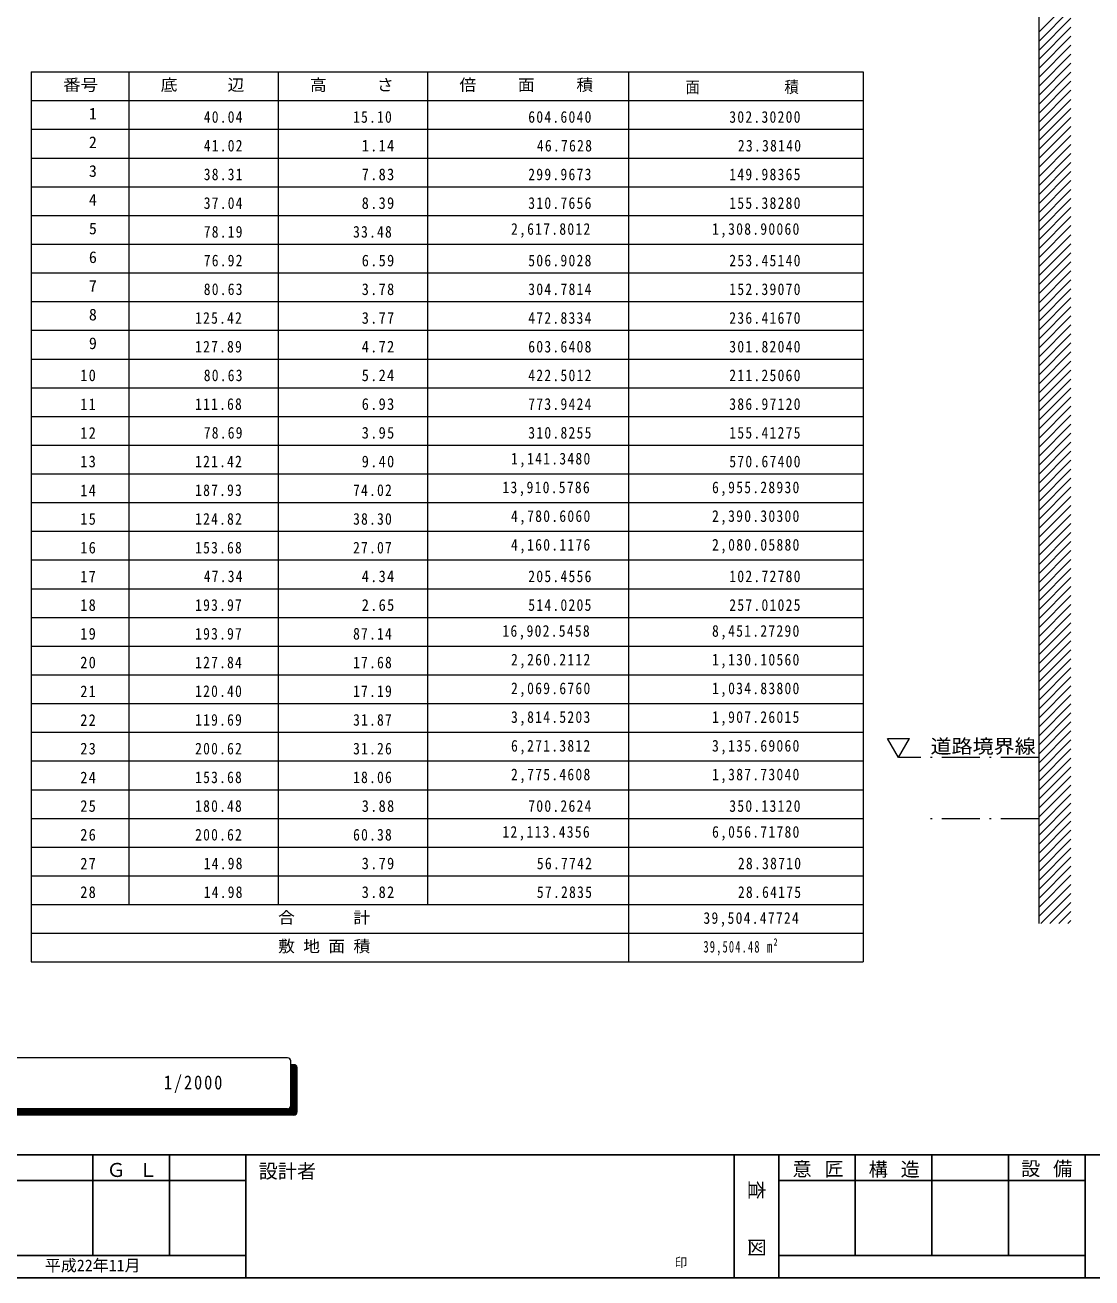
# Model space of a CAD drawing. Units: millimetres on the paper. Extents: x -3947 to 493, y -3409 to 377.
# Drawn here: x -156.8 to 10.4, y -197 to -0.6 of the extents above; entities that cross this region are included whole.
import ezdxf
from ezdxf.enums import TextEntityAlignment as Align

# ---------------------------------------------------------------- set-up
doc = ezdxf.new("R2010")
doc.units = ezdxf.units.MM
doc.linetypes.add('DASHED_DOTTED', pattern=[9.25, 6, -1.5, 0.25, -1.5])
for name, color, linetype, lineweight in [('0-0_補助線', 7, 'Continuous', 25), ('0-4__0-6_', 7, 'Continuous', 18), ('0-6__0-8_', 7, 'Continuous', 9), ('0-D__1-0_', 7, 'DASHED_DOTTED', 25)]:
    doc.layers.add(name, color=color, linetype=linetype, lineweight=lineweight)
doc.layers.add('1-7', color=7, linetype='Continuous')
doc.styles.add('ＭＳ ゴシック', font='')
doc.styles.get('ＭＳ ゴシック').set_extended_font_data('MS Gothic')

# ---------------------------------------------------------------- blocks, each defined once
blk = doc.blocks.new('-001--GLay-1-')
at = {"layer": '0-D__1-0_', "linetype": 'Continuous', "lineweight": 9}
for p, q in [((141.134, 202.028), (271.534, 202.028)), ((141.134, 202.028), (141.134, 62.528)), ((156.434, 202.028), (156.434, 71.528)), ((179.834, 202.028), (179.834, 71.528)), ((203.234, 202.028), (203.234, 71.528)), ((234.734, 202.028), (234.734, 62.528)), ((271.534, 202.028), (271.534, 62.528)), ((141.134, 197.528), (271.534, 197.528)), ((141.134, 193.028), (271.534, 193.028)), ((141.134, 188.528), (271.534, 188.528)), ((141.134, 184.028), (271.534, 184.028)), ((141.134, 179.528), (271.534, 179.528)), ((141.134, 175.028), (271.534, 175.028)), ((141.134, 170.528), (271.534, 170.528)), ((141.134, 166.028), (271.534, 166.028)), ((141.134, 161.528), (271.534, 161.528)), ((141.134, 157.028), (271.534, 157.028)), ((141.134, 152.528), (271.534, 152.528)), ((141.134, 148.028), (271.534, 148.028)), ((141.134, 143.528), (271.534, 143.528)), ((141.134, 139.028), (271.534, 139.028)), ((141.134, 134.528), (271.534, 134.528)), ((141.134, 130.028), (271.534, 130.028)), ((141.134, 125.528), (271.534, 125.528)), ((141.134, 121.028), (271.534, 121.028)), ((141.134, 116.528), (271.534, 116.528)), ((141.134, 112.028), (271.534, 112.028)), ((141.134, 107.528), (271.534, 107.528)), ((141.134, 103.028), (271.534, 103.028)), ((141.134, 98.528), (271.534, 98.528)), ((141.134, 94.028), (271.534, 94.028)), ((141.134, 89.528), (271.534, 89.528)), ((141.134, 85.028), (271.534, 85.028)), ((141.134, 80.528), (271.534, 80.528)), ((141.134, 76.028), (271.534, 76.028)), ((141.134, 71.528), (271.534, 71.528)), ((141.134, 67.028), (271.534, 67.028)), ((141.134, 62.528), (271.534, 62.528))]:
    blk.add_line(p, q, dxfattribs=at)
at = {"layer": '0-D__1-0_', "style": 'ＭＳ ゴシック'}
for s, width, p in [('番号', 1.1, (146.134, 198.528)), ('底      辺', 1.05, (161.434, 198.528)), ('高      さ', 1.05, (184.834, 198.528)), ('倍     面     積', 1.05, (208.234, 198.528)), ('合       計', 1.05, (179.834, 68.028)), ('敷 地 面 積', 1.05, (179.834, 63.528))]:
    blk.add_text(s, height=1.833, dxfattribs=dict(at, width=width)).set_placement(p, align=Align.BOTTOM_LEFT)
for s, p in [('1', (150.184, 194.028)), ('2', (150.184, 189.528)), ('3', (150.184, 185.028)), ('4', (150.184, 180.528)), ('5', (150.184, 176.028)), ('6', (150.184, 171.528)), ('7', (150.184, 167.028)), ('8', (150.184, 162.528)), ('9', (150.184, 158.028))]:
    blk.add_text(s, height=1.833, dxfattribs=at).set_placement(p, align=Align.BOTTOM_LEFT)
at = {"layer": '0-D__1-0_', "char_height": 1.833, "attachment_point": 7, "style": 'ＭＳ ゴシック'}
for s, insert in [('\\T1.15;\\W0.9;面\\~\\~\\~\\~\\~\\~\\~\\~\\~\\~積', (243.684, 198.528)), ('\\T1.18;\\W0.85;40.04', (168.184, 194.028)), ('\\T1.18;\\W0.85;15.10', (191.584, 194.028)), ('\\T1.19;\\W0.85;604.6040', (219.034, 194.028)), ('\\T1.19;\\W0.85;302.30200', (250.534, 194.028)), ('\\T1.18;\\W0.85;41.02', (168.184, 189.528)), ('\\T1.18;\\W0.9;1.14', (192.934, 189.528)), ('\\T1.19;\\W0.85;46.7628', (220.384, 189.528)), ('\\T1.19;\\W0.85;23.38140', (251.884, 189.528)), ('\\T1.18;\\W0.85;38.31', (168.184, 185.028)), ('\\T1.18;\\W0.9;7.83', (192.934, 185.028)), ('\\T1.19;\\W0.85;299.9673', (219.034, 185.028)), ('\\T1.19;\\W0.85;149.98365', (250.534, 185.028)), ('\\T1.18;\\W0.85;37.04', (168.184, 180.528)), ('\\T1.18;\\W0.9;8.39', (192.934, 180.528)), ('\\T1.19;\\W0.85;310.7656', (219.034, 180.528)), ('\\T1.19;\\W0.85;155.38280', (250.534, 180.528)), ('\\T1.18;\\W0.85;78.19', (168.184, 176.028)), ('\\T1.18;\\W0.85;33.48', (191.584, 176.028)), ('\\T1.19;\\W0.85;2,617.8012', (216.334, 176.028)), ('\\T1.19;\\W0.85;1,308.90060', (247.834, 176.028)), ('\\T1.18;\\W0.85;76.92', (168.184, 171.528)), ('\\T1.18;\\W0.9;6.59', (192.934, 171.528)), ('\\T1.19;\\W0.85;506.9028', (219.034, 171.528)), ('\\T1.19;\\W0.85;253.45140', (250.534, 171.528)), ('\\T1.18;\\W0.85;80.63', (168.184, 167.028)), ('\\T1.18;\\W0.9;3.78', (192.934, 167.028)), ('\\T1.19;\\W0.85;304.7814', (219.034, 167.028)), ('\\T1.19;\\W0.85;152.39070', (250.534, 167.028)), ('\\T1.18;\\W0.85;125.42', (166.834, 162.528)), ('\\T1.18;\\W0.9;3.77', (192.934, 162.528)), ('\\T1.19;\\W0.85;472.8334', (219.034, 162.528)), ('\\T1.19;\\W0.85;236.41670', (250.534, 162.528)), ('\\T1.18;\\W0.85;127.89', (166.834, 158.028)), ('\\T1.18;\\W0.9;4.72', (192.934, 158.028)), ('\\T1.19;\\W0.85;603.6408', (219.034, 158.028)), ('\\T1.19;\\W0.85;301.82040', (250.534, 158.028)), ('\\T1.17;\\W0.9;10', (148.834, 153.528)), ('\\T1.18;\\W0.85;80.63', (168.184, 153.528)), ('\\T1.18;\\W0.9;5.24', (192.934, 153.528)), ('\\T1.19;\\W0.85;422.5012', (219.034, 153.528)), ('\\T1.19;\\W0.85;211.25060', (250.534, 153.528)), ('\\T1.17;\\W0.9;11', (148.834, 149.028)), ('\\T1.18;\\W0.85;111.68', (166.834, 149.028)), ('\\T1.18;\\W0.9;6.93', (192.934, 149.028)), ('\\T1.19;\\W0.85;773.9424', (219.034, 149.028)), ('\\T1.19;\\W0.85;386.97120', (250.534, 149.028)), ('\\T1.17;\\W0.9;12', (148.834, 144.528)), ('\\T1.18;\\W0.85;78.69', (168.184, 144.528)), ('\\T1.18;\\W0.9;3.95', (192.934, 144.528)), ('\\T1.19;\\W0.85;310.8255', (219.034, 144.528)), ('\\T1.19;\\W0.85;155.41275', (250.534, 144.528)), ('\\T1.17;\\W0.9;13', (148.834, 140.028)), ('\\T1.18;\\W0.85;121.42', (166.834, 140.028)), ('\\T1.18;\\W0.9;9.40', (192.934, 140.028)), ('\\T1.19;\\W0.85;1,141.3480', (216.334, 140.028)), ('\\T1.19;\\W0.85;570.67400', (250.534, 140.028)), ('\\T1.19;\\W0.85;13,910.5786', (214.984, 135.528)), ('\\T1.19;\\W0.85;6,955.28930', (247.834, 135.528)), ('\\T1.17;\\W0.9;14', (148.834, 135.528)), ('\\T1.18;\\W0.85;187.93', (166.834, 135.528)), ('\\T1.18;\\W0.85;74.02', (191.584, 135.528)), ('\\T1.17;\\W0.9;15', (148.834, 131.028)), ('\\T1.18;\\W0.85;124.82', (166.834, 131.028)), ('\\T1.18;\\W0.85;38.30', (191.584, 131.028)), ('\\T1.19;\\W0.85;4,780.6060', (216.334, 131.028)), ('\\T1.19;\\W0.85;2,390.30300', (247.834, 131.028)), ('\\T1.17;\\W0.9;16', (148.834, 126.528)), ('\\T1.18;\\W0.85;153.68', (166.834, 126.528)), ('\\T1.18;\\W0.85;27.07', (191.584, 126.528)), ('\\T1.19;\\W0.85;4,160.1176', (216.334, 126.528)), ('\\T1.19;\\W0.85;2,080.05880', (247.834, 126.528)), ('\\T1.17;\\W0.9;17', (148.834, 122.028)), ('\\T1.18;\\W0.85;47.34', (168.184, 122.028)), ('\\T1.18;\\W0.9;4.34', (192.934, 122.028)), ('\\T1.19;\\W0.85;205.4556', (219.034, 122.028)), ('\\T1.19;\\W0.85;102.72780', (250.534, 122.028)), ('\\T1.17;\\W0.9;18', (148.834, 117.528)), ('\\T1.18;\\W0.85;193.97', (166.834, 117.528)), ('\\T1.18;\\W0.9;2.65', (192.934, 117.528)), ('\\T1.19;\\W0.85;514.0205', (219.034, 117.528)), ('\\T1.19;\\W0.85;257.01025', (250.534, 117.528)), ('\\T1.17;\\W0.9;19', (148.834, 113.028)), ('\\T1.18;\\W0.85;193.97', (166.834, 113.028)), ('\\T1.18;\\W0.85;87.14', (191.584, 113.028)), ('\\T1.19;\\W0.85;16,902.5458', (214.984, 113.028)), ('\\T1.19;\\W0.85;8,451.27290', (247.834, 113.028)), ('\\T1.17;\\W0.9;20', (148.834, 108.528)), ('\\T1.18;\\W0.85;127.84', (166.834, 108.528)), ('\\T1.18;\\W0.85;17.68', (191.584, 108.528)), ('\\T1.19;\\W0.85;2,260.2112', (216.334, 108.528)), ('\\T1.19;\\W0.85;1,130.10560', (247.834, 108.528)), ('\\T1.19;\\W0.85;2,069.6760', (216.334, 104.028)), ('\\T1.19;\\W0.85;1,034.83800', (247.834, 104.028)), ('\\T1.17;\\W0.9;21', (148.834, 104.028)), ('\\T1.18;\\W0.85;120.40', (166.834, 104.028)), ('\\T1.18;\\W0.85;17.19', (191.584, 104.028)), ('\\T1.17;\\W0.9;22', (148.834, 99.528)), ('\\T1.18;\\W0.85;119.69', (166.834, 99.528)), ('\\T1.18;\\W0.85;31.87', (191.584, 99.528)), ('\\T1.19;\\W0.85;3,814.5203', (216.334, 99.528)), ('\\T1.19;\\W0.85;1,907.26015', (247.834, 99.528)), ('\\T1.17;\\W0.9;23', (148.834, 95.028)), ('\\T1.18;\\W0.85;200.62', (166.834, 95.028)), ('\\T1.18;\\W0.85;31.26', (191.584, 95.028)), ('\\T1.19;\\W0.85;6,271.3812', (216.334, 95.028)), ('\\T1.19;\\W0.85;3,135.69060', (247.834, 95.028)), ('\\T1.17;\\W0.9;24', (148.834, 90.528)), ('\\T1.18;\\W0.85;153.68', (166.834, 90.528)), ('\\T1.18;\\W0.85;18.06', (191.584, 90.528)), ('\\T1.19;\\W0.85;2,775.4608', (216.334, 90.528)), ('\\T1.19;\\W0.85;1,387.73040', (247.834, 90.528)), ('\\T1.17;\\W0.9;25', (148.834, 86.028)), ('\\T1.18;\\W0.85;180.48', (166.834, 86.028)), ('\\T1.18;\\W0.9;3.88', (192.934, 86.028)), ('\\T1.19;\\W0.85;700.2624', (219.034, 86.028)), ('\\T1.19;\\W0.85;350.13120', (250.534, 86.028)), ('\\T1.17;\\W0.9;26', (148.834, 81.528)), ('\\T1.18;\\W0.85;200.62', (166.834, 81.528)), ('\\T1.18;\\W0.85;60.38', (191.584, 81.528)), ('\\T1.19;\\W0.85;12,113.4356', (214.984, 81.528)), ('\\T1.19;\\W0.85;6,056.71780', (247.834, 81.528)), ('\\T1.17;\\W0.9;27', (148.834, 77.028)), ('\\T1.18;\\W0.85;14.98', (168.184, 77.028)), ('\\T1.18;\\W0.9;3.79', (192.934, 77.028)), ('\\T1.19;\\W0.85;56.7742', (220.384, 77.028)), ('\\T1.19;\\W0.85;28.38710', (251.884, 77.028)), ('\\T1.17;\\W0.9;28', (148.834, 72.528)), ('\\T1.18;\\W0.85;14.98', (168.184, 72.528)), ('\\T1.18;\\W0.9;3.82', (192.934, 72.528)), ('\\T1.19;\\W0.85;57.2835', (220.384, 72.528)), ('\\T1.19;\\W0.85;28.64175', (251.884, 72.528)), ('\\T1.19;\\W0.85;39,504.47724', (246.484, 68.028)), ('\\T1.23;\\W0.65;39,504.48\\~m²', (246.484, 63.528))]:
    blk.add_mtext(s, dxfattribs=dict(at, insert=insert))
blk = doc.blocks.new('-003--GLay-f-図面枠')
at = {"layer": '0-0_補助線'}
for p, q in [((583.605, 32.276), (10.395, 32.276)), ((150.788, 16.5), (150.788, 32.276)), ((162.788, 16.5), (162.788, 32.276)), ((174.788, 13), (174.788, 32.276)), ((251.284, 32.276), (251.284, 13)), ((258.284, 13), (258.284, 32.276)), ((270.284, 16.5), (270.284, 32.276)), ((282.284, 16.5), (282.284, 32.276)), ((294.284, 16.5), (294.284, 32.276)), ((306.284, 32.276), (306.284, 13)), ((174.788, 28.276), (126.788, 28.276)), ((306.284, 28.276), (258.284, 28.276)), ((174.788, 16.5), (126.788, 16.5)), ((306.284, 16.5), (258.284, 16.5)), ((583.605, 13), (10.395, 13))]:
    blk.add_line(p, q, dxfattribs=at)
at = {"layer": '0-0_補助線', "style": 'ＭＳ ゴシック'}
for s, height, p in [('設計者', 2.199, (176.788, 27.969)), ('平成22年11月', 1.833, (143.288, 13.5)), ('印', 1.466, (241.953, 14.253))]:
    blk.add_text(s, height=height, dxfattribs=at).set_placement(p, align=Align.BOTTOM_LEFT)
at = {"layer": '0-0_補助線', "char_height": 2.199, "attachment_point": 7, "style": 'ＭＳ ゴシック'}
for s, insert in [('\\T1.67;意匠', (260.44, 28.74)), ('\\T1.67;構造', (272.368, 28.691)), ('\\T1.67;設備', (296.275, 28.789)), ('\\T1.67;ＧＬ', (152.948, 28.789))]:
    blk.add_mtext(s, dxfattribs=dict(at, insert=insert))
at = {"layer": '0-0_補助線', "insert": (253.492, 28.282), "char_height": 2.199, "attachment_point": 7, "rotation": 270.058, "style": 'ＭＳ ゴシック'}
blk.add_mtext('\\T3;査図', dxfattribs=at)

msp = doc.modelspace()

# ---------------------------------------------------------------- linework, layer by layer
at = {"layer": '0-4__0-6_'}
for p, q in [((-19.939, -115.434), (-21.671, -112.434)), ((-21.671, -112.434), (-18.207, -112.434)), ((-19.939, -115.434), (-18.207, -112.434)), ((-115.14, -170.04), (-115.14, -163.49)), ((-115.09, -170.09), (-115.09, -163.49)), ((-115.04, -170.14), (-115.04, -163.49)), ((-114.99, -170.19), (-114.99, -163.49)), ((-114.94, -170.24), (-114.94, -163.49)), ((-114.89, -170.29), (-114.89, -163.49)), ((-114.84, -170.34), (-114.84, -163.49)), ((-114.79, -170.39), (-114.79, -163.49)), ((-114.74, -170.44), (-114.74, -163.49)), ((-114.69, -170.49), (-114.69, -163.49)), ((-114.64, -170.54), (-114.64, -163.493)), ((-114.59, -170.59), (-114.59, -163.5)), ((-114.54, -170.64), (-114.54, -163.513)), ((-114.49, -170.69), (-114.49, -163.532)), ((-114.44, -170.74), (-114.44, -163.557)), ((-114.39, -170.79), (-114.39, -163.59)), ((-114.34, -170.84), (-114.34, -163.633)), ((-114.29, -170.89), (-114.29, -163.69)), ((-114.24, -170.94), (-114.24, -163.772)), ((-114.19, -170.99), (-114.19, -163.99)), ((-115.64, -170.54), (-194.19, -170.54)), ((-115.59, -170.59), (-194.19, -170.59)), ((-115.54, -170.64), (-194.19, -170.64)), ((-115.49, -170.69), (-194.19, -170.69)), ((-115.44, -170.74), (-194.19, -170.74)), ((-115.39, -170.79), (-194.19, -170.79)), ((-115.34, -170.84), (-194.19, -170.84)), ((-115.29, -170.89), (-194.19, -170.89)), ((-115.24, -170.94), (-194.19, -170.94)), ((-115.19, -170.99), (-194.19, -170.99)), ((-115.14, -171.04), (-194.187, -171.04)), ((-115.09, -171.09), (-194.18, -171.09)), ((-115.04, -171.14), (-194.167, -171.14)), ((-114.99, -171.19), (-194.148, -171.19)), ((-114.94, -171.24), (-194.123, -171.24)), ((-114.89, -171.29), (-194.09, -171.29)), ((-114.84, -171.34), (-194.047, -171.34)), ((-114.79, -171.39), (-193.99, -171.39)), ((-114.74, -171.44), (-193.908, -171.44)), ((-114.69, -171.49), (-193.69, -171.49))]:
    msp.add_line(p, q, dxfattribs=at)
at = {"layer": '0-4__0-6_', "lineweight": 9}
for p, q in [((-115.69, -162.49), (-194.69, -162.49)), ((-115.19, -169.99), (-115.19, -162.99)), ((-115.69, -170.49), (-194.69, -170.49))]:
    msp.add_line(p, q, dxfattribs=at)
for centre, start, end in [((-115.69, -162.99), 0, 90), ((-115.69, -169.99), 270, 0)]:
    msp.add_arc(centre, 0.5, start, end, dxfattribs=at)
at = {"layer": '0-4__0-6_'}
for centre in [(-115.64, -170.04), (-115.59, -170.09), (-115.54, -170.14), (-115.49, -170.19), (-115.44, -170.24), (-115.39, -170.29), (-115.34, -170.34), (-115.29, -170.39), (-115.24, -170.44), (-115.19, -170.49), (-115.14, -170.54), (-115.09, -170.59), (-115.04, -170.64), (-114.99, -170.69), (-114.94, -170.74), (-114.89, -170.79), (-114.84, -170.84), (-114.79, -170.89), (-114.74, -170.94), (-114.69, -170.99)]:
    msp.add_arc(centre, 0.5, 270, 0, dxfattribs=at)
at = {"layer": '0-6__0-8_'}
for p, q in [((2.069, -141.442), (2.069, 92.991)), ((2.069, -1.715), (7.069, 3.285)), ((2.069, -3.129), (7.069, 1.871)), ((2.069, -4.544), (7.069, 0.456)), ((2.069, -5.958), (7.069, -0.958)), ((2.069, -7.372), (7.069, -2.372)), ((2.069, -8.786), (7.069, -3.786)), ((2.069, -10.201), (7.069, -5.201)), ((2.069, -11.615), (7.069, -6.615)), ((2.069, -13.029), (7.069, -8.029)), ((2.069, -14.443), (7.069, -9.443)), ((2.069, -15.857), (7.069, -10.857)), ((2.069, -17.272), (7.069, -12.272)), ((2.069, -18.686), (7.069, -13.686)), ((2.069, -20.1), (7.069, -15.1)), ((2.069, -21.514), (7.069, -16.514)), ((2.069, -22.928), (7.069, -17.928)), ((2.069, -24.343), (7.069, -19.343)), ((2.069, -25.757), (7.069, -20.757)), ((2.069, -27.171), (7.069, -22.171)), ((2.069, -28.585), (7.069, -23.585)), ((2.069, -30), (7.069, -25)), ((2.069, -31.414), (7.069, -26.414)), ((2.069, -32.828), (7.069, -27.828)), ((2.069, -34.242), (7.069, -29.242)), ((2.069, -35.656), (7.069, -30.656)), ((2.069, -37.071), (7.069, -32.071)), ((2.069, -38.485), (7.069, -33.485)), ((2.069, -39.899), (7.069, -34.899)), ((2.069, -41.313), (7.069, -36.313)), ((2.069, -42.727), (7.069, -37.727)), ((2.069, -44.142), (7.069, -39.142)), ((2.069, -45.556), (7.069, -40.556)), ((2.069, -46.97), (7.069, -41.97)), ((2.069, -48.384), (7.069, -43.384)), ((2.069, -49.799), (7.069, -44.799)), ((2.069, -51.213), (7.069, -46.213)), ((2.069, -52.627), (7.069, -47.627)), ((2.069, -54.041), (7.069, -49.041)), ((2.069, -55.455), (7.069, -50.455)), ((2.069, -56.87), (7.069, -51.87)), ((2.069, -58.284), (7.069, -53.284)), ((2.069, -59.698), (7.069, -54.698)), ((2.069, -61.112), (7.069, -56.112)), ((2.069, -62.526), (7.069, -57.526)), ((2.069, -63.941), (7.069, -58.941)), ((2.069, -65.355), (7.069, -60.355)), ((2.069, -66.769), (7.069, -61.769)), ((2.069, -68.183), (7.069, -63.183)), ((2.069, -69.598), (7.069, -64.598)), ((2.069, -71.012), (7.069, -66.012)), ((2.069, -72.426), (7.069, -67.426)), ((2.069, -73.84), (7.069, -68.84)), ((2.069, -75.254), (7.069, -70.254)), ((2.069, -76.669), (7.069, -71.669)), ((2.069, -78.083), (7.069, -73.083)), ((2.069, -79.497), (7.069, -74.497)), ((2.069, -80.911), (7.069, -75.911)), ((2.069, -82.325), (7.069, -77.325)), ((2.069, -83.74), (7.069, -78.74)), ((2.069, -85.154), (7.069, -80.154)), ((2.069, -86.568), (7.069, -81.568)), ((2.069, -87.982), (7.069, -82.982)), ((2.069, -89.396), (7.069, -84.396)), ((2.069, -90.811), (7.069, -85.811)), ((2.069, -92.225), (7.069, -87.225)), ((2.069, -93.639), (7.069, -88.639)), ((2.069, -95.053), (7.069, -90.053)), ((2.069, -96.468), (7.069, -91.468)), ((2.069, -97.882), (7.069, -92.882)), ((2.069, -99.296), (7.069, -94.296)), ((2.069, -100.71), (7.069, -95.71)), ((2.069, -102.124), (7.069, -97.124)), ((2.069, -103.539), (7.069, -98.539)), ((2.069, -104.953), (7.069, -99.953)), ((2.069, -106.367), (7.069, -101.367)), ((2.069, -107.781), (7.069, -102.781)), ((2.069, -109.195), (7.069, -104.195)), ((2.069, -110.61), (7.069, -105.61)), ((2.069, -112.024), (7.069, -107.024)), ((2.069, -113.438), (7.069, -108.438)), ((2.069, -114.852), (7.069, -109.852)), ((2.069, -116.267), (7.069, -111.267)), ((2.069, -117.681), (7.069, -112.681)), ((2.069, -119.095), (7.069, -114.095)), ((2.069, -120.509), (7.069, -115.509)), ((2.069, -121.923), (7.069, -116.923)), ((2.069, -123.338), (7.069, -118.338)), ((2.069, -124.752), (7.069, -119.752)), ((2.069, -126.166), (7.069, -121.166)), ((2.069, -127.58), (7.069, -122.58)), ((2.069, -128.994), (7.069, -123.994)), ((2.069, -130.409), (7.069, -125.409)), ((2.069, -131.823), (7.069, -126.823)), ((2.069, -133.237), (7.069, -128.237)), ((2.069, -134.651), (7.069, -129.651)), ((2.069, -136.066), (7.069, -131.066)), ((2.069, -137.48), (7.069, -132.48)), ((2.069, -138.894), (7.069, -133.894)), ((2.069, -140.308), (7.069, -135.308)), ((2.35, -141.442), (7.069, -136.722)), ((3.764, -141.442), (7.069, -138.137)), ((5.179, -141.442), (7.069, -139.551)), ((6.593, -141.442), (7.069, -140.965))]:
    msp.add_line(p, q, dxfattribs=at)
at = {"layer": '0-6__0-8_', "linetype": 'DASHED_DOTTED'}
for p, q in [((2.069, -115.434), (-19.939, -115.434)), ((2.069, -125.016), (-15.614, -125.016))]:
    msp.add_line(p, q, dxfattribs=at)

# ---------------------------------------------------------------- block references
at = {"layer": '1-7'}
for name in ['-001--GLay-1-', '-003--GLay-f-図面枠']:
    msp.add_blockref(name, (-297, -210), dxfattribs=at)

# ---------------------------------------------------------------- texts
at = {"layer": '0-4__0-6_', "style": 'ＭＳ ゴシック', "width": 1.1}
msp.add_text('道路境界線', height=2.199, dxfattribs=at).set_placement((-14.939, -115.434), align=Align.BOTTOM_LEFT)
at = {"layer": '0-4__0-6_', "insert": (-135.065, -167.99), "char_height": 2.199, "attachment_point": 7, "style": 'ＭＳ ゴシック'}
msp.add_mtext('\\T1.24;\\W0.85;1/2000', dxfattribs=at)

doc.saveas('drawing.dxf')
